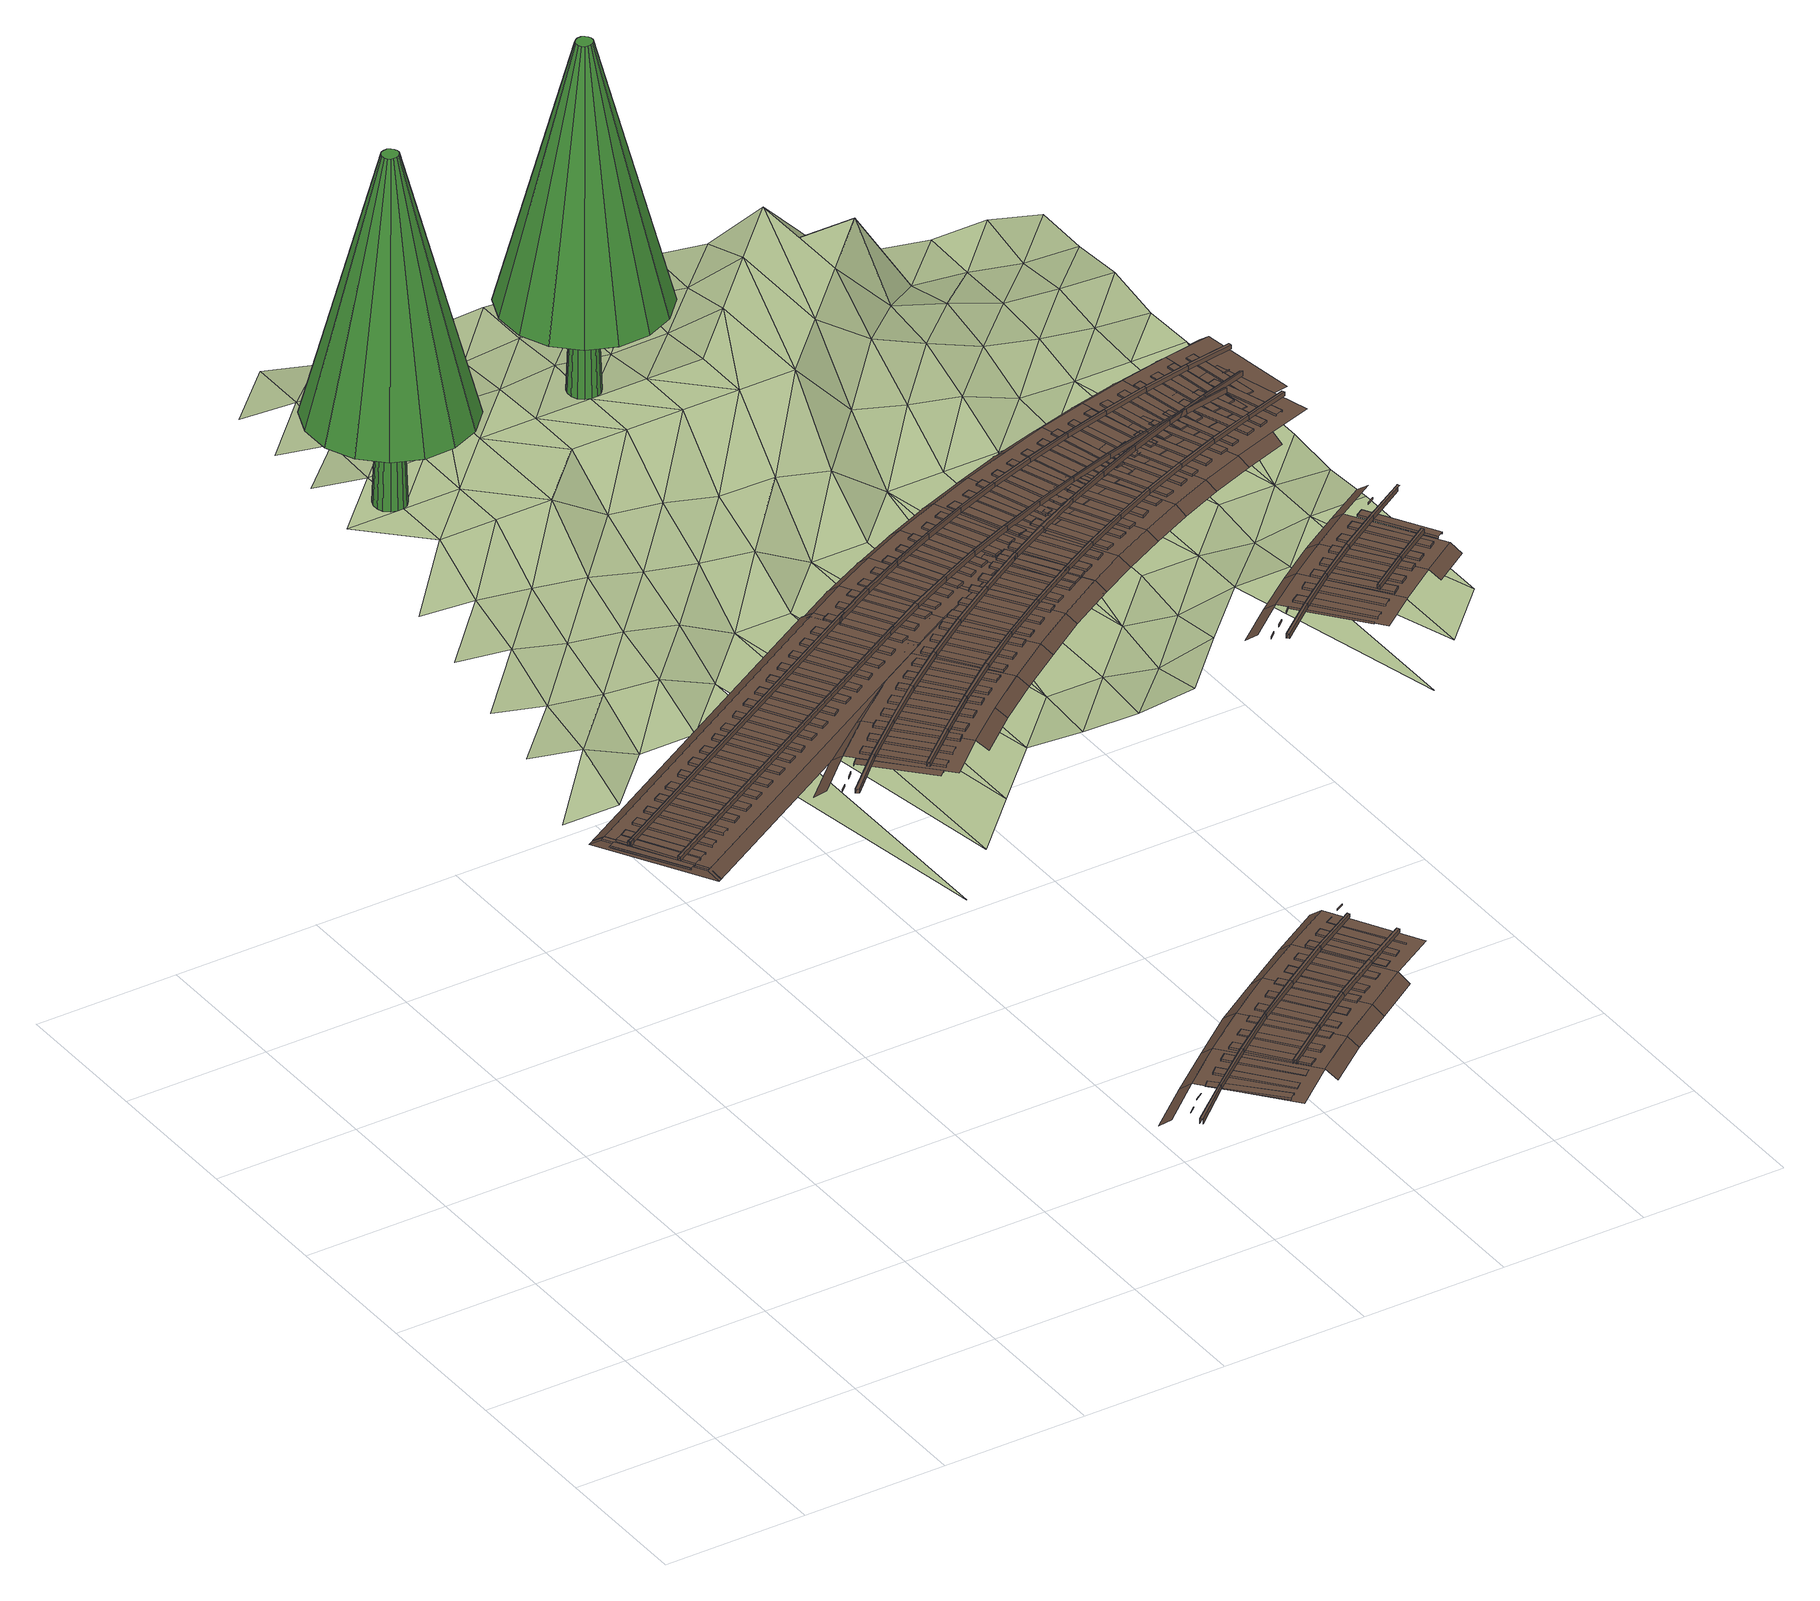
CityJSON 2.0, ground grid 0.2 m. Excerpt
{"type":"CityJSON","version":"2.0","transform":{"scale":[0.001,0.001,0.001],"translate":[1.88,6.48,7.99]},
"CityObjects":{
"tree1":{"type":"SolitaryVegetationObject","attributes":{"species":"1640","class":"1060"},"geometry":[{"type":"MultiSurface","lod":"3","boundaries":[[[0,1,2,3,4,5,6,7,8,9,10,11,12,13,14,15]],[[16,17,4,3]],[[17,18,5,4]],[[18,19,6,5]],[[19,20,7,6]],[[21,22,9,8]],[[22,23,10,9]],[[23,24,11,10]],[[24,25,12,11]],[[25,26,13,12]],[[26,27,14,13]],[[27,28,15,14]],[[28,29,0,15]],[[29,30,1,0]],[[30,31,2,1]],[[31,16,3,2]],[[19,18,17,16,31,30,29,28,27,26,25,24,23,22,21,20]],[[20,21,8,7]],[[32,33,34,35,36,37,38,39,40,41,42,43,44,45,46,47]],[[48,49,36,35]],[[49,50,37,36]],[[50,51,38,37]],[[51,52,39,38]],[[52,53,40,39]],[[53,54,41,40]],[[54,55,42,41]],[[55,56,43,42]],[[56,57,44,43]],[[57,58,45,44]],[[58,59,46,45]],[[59,60,47,46]],[[60,61,32,47]],[[61,62,33,32]],[[62,63,34,33]],[[63,48,35,34]],[[51,50,49,48,63,62,61,60,59,58,57,56,55,54,53,52]]]}]},
"tree2":{"type":"SolitaryVegetationObject","attributes":{"species":"1640","class":"1060"},"geometry":[{"type":"MultiSurface","lod":"3","boundaries":[[[64,65,66,67,68,69,70,71,72,73,74,75,76,77,78,79]],[[80,81,68,67]],[[81,82,69,68]],[[82,83,70,69]],[[83,84,71,70]],[[85,86,73,72]],[[86,87,74,73]],[[87,88,75,74]],[[88,89,76,75]],[[89,90,77,76]],[[90,91,78,77]],[[91,92,79,78]],[[92,93,64,79]],[[93,94,65,64]],[[94,95,66,65]],[[95,80,67,66]],[[83,82,81,80,95,94,93,92,91,90,89,88,87,86,85,84]],[[84,85,72,71]],[[96,97,98,99,100,101,102,103,104,105,106,107,108,109,110,111]],[[112,113,100,99]],[[113,114,101,100]],[[114,115,102,101]],[[115,116,103,102]],[[116,117,104,103]],[[117,118,105,104]],[[118,119,106,105]],[[119,120,107,106]],[[120,121,108,107]],[[121,122,109,108]],[[122,123,110,109]],[[123,124,111,110]],[[124,125,96,111]],[[125,126,97,96]],[[126,127,98,97]],[[127,112,99,98]],[[115,114,113,112,127,126,125,124,123,122,121,120,119,118,117,116]]]}]},
"railway1":{"type":"Railway","attributes":{"function":"1855"},"geometry":[{"type":"MultiSurface","lod":"3","boundaries":[[[128,129,130,131]],[[132,133,134,135]],[[136,137,138,139]],[[137,140,141,138]],[[140,142,143,141]],[[144,145,146,147]],[[148,149,135,134]],[[150,151,152,153]],[[154,155,156,157]],[[156,158,159,157]],[[160,161,153,152]],[[162,163,164,165]],[[166,167,161,160]],[[163,168,169,164]],[[164,169,170,165]],[[171,162,165,170]],[[172,173,174,175]],[[173,176,177,174]],[[174,177,178,175]],[[179,172,175,178]],[[180,181,182,183]],[[181,184,185,182]],[[182,185,186,183]],[[187,180,183,186]],[[188,189,190,191]],[[189,192,193,190]],[[190,193,194,191]],[[195,188,191,194]],[[192,195,194,193]],[[196,197,198,199]],[[197,200,201,198]],[[198,201,202,199]],[[203,196,199,202]],[[200,203,202,201]],[[204,205,206,207]],[[205,208,209,206]],[[206,209,210,207]],[[211,204,207,210]],[[208,211,210,209]],[[212,213,214,215]],[[213,216,217,214]],[[214,217,218,215]],[[219,212,215,218]],[[216,219,218,217]],[[220,221,222,223]],[[221,224,225,222]],[[222,225,226,223]],[[227,220,223,226]],[[224,227,226,225]],[[228,229,230,231]],[[229,232,233,230]],[[234,147,144,235]],[[230,233,236,231]],[[237,238,239,240]],[[241,228,231,236]],[[242,243,244,245]],[[246,247,248,249]],[[232,241,236,233]],[[244,250,251,245]],[[250,252,253,251]],[[254,235,144,145]],[[247,255,256,248]],[[257,258,259,260]],[[248,256,261,249]],[[262,263,264,265]],[[264,266,267,265]],[[266,268,269,267]],[[270,246,249,261]],[[271,272,273,274]],[[275,254,145,146]],[[255,270,261,256]],[[276,277,278,279]],[[277,280,281,278]],[[282,276,279,283]],[[284,285,286,287]],[[280,282,283,281]],[[285,288,289,286]],[[286,289,290,287]],[[291,292,293,294]],[[295,284,287,290]],[[288,295,290,289]],[[296,297,298,299]],[[297,300,301,298]],[[302,294,293,303]],[[304,305,306,307]],[[298,301,308,299]],[[309,291,294,302]],[[310,296,299,308]],[[260,259,311,312]],[[300,310,308,301]],[[305,313,314,306]],[[315,316,317,318]],[[319,307,306,314]],[[316,320,321,317]],[[322,323,324,325]],[[326,304,307,319]],[[279,278,327,328]],[[317,321,329,318]],[[281,283,330,331]],[[332,315,318,329]],[[320,332,329,321]],[[259,333,334,311]],[[323,335,336,324]],[[337,338,339,340]],[[341,325,324,336]],[[338,342,343,339]],[[344,345,346,347]],[[348,322,325,341]],[[349,350,351,352]],[[350,353,354,351]],[[355,349,352,356]],[[339,343,357,340]],[[353,355,356,354]],[[358,337,340,357]],[[278,281,331,359,360,327]],[[345,361,362,346]],[[342,358,357,343]],[[363,364,365,366]],[[367,347,346,362]],[[368,369,370,371]],[[372,344,347,367]],[[364,373,374,365]],[[312,311,375,376]],[[365,374,377,366]],[[378,363,366,377]],[[369,379,380,370]],[[361,372,367,362]],[[373,378,377,374]],[[381,371,370,380]],[[328,327,360,382]],[[382,383,384,385,330,283,279,328]],[[331,330,385,359]],[[386,387,388,389]],[[390,368,371,381]],[[391,392,393,394]],[[387,395,396,388]],[[388,396,397,389]],[[379,390,381,380]],[[392,398,399,393]],[[400,386,389,397]],[[352,351,401,402]],[[403,394,393,399]],[[351,354,404,401]],[[356,352,402,405]],[[354,356,405,404]],[[395,400,397,396]],[[406,407,408,409]],[[410,391,394,403]],[[411,412,413,414]],[[407,415,416,408]],[[334,417,418,419]],[[408,416,420,409]],[[398,410,403,399]],[[412,421,422,413]],[[311,334,419,423,424,375]],[[425,406,409,420]],[[426,414,413,422]],[[415,425,420,416]],[[376,375,424,427]],[[428,429,430,431]],[[432,411,414,426]],[[433,434,435,436]],[[434,437,438,435]],[[429,439,440,430]],[[382,360,441,383]],[[435,438,442,436]],[[360,359,443,441]],[[359,385,384,443]],[[421,432,426,422]],[[444,431,430,440]],[[445,433,436,442]],[[446,447,448,449]],[[450,428,431,444]],[[437,445,442,438]],[[451,452,453,454]],[[455,456,457,458]],[[459,460,461,462]],[[463,455,458,464]],[[465,463,464,466]],[[402,401,467,468]],[[401,404,469,467]],[[405,402,468,470]],[[439,450,444,440]],[[404,405,470,469]],[[460,471,472,461]],[[449,448,473,474]],[[452,475,476,453]],[[477,446,449,474]],[[461,472,478,462]],[[479,454,453,476]],[[235,254,275,234]],[[480,481,482,483]],[[484,459,462,478]],[[485,451,454,479]],[[486,487,488,489]],[[419,418,490,423]],[[471,484,478,472]],[[491,492,447,446]],[[493,477,474,473]],[[494,495,496,497]],[[487,498,499,488]],[[475,485,479,476]],[[500,501,456,455]],[[495,502,503,496]],[[504,500,455,463]],[[505,489,488,499]],[[506,504,463,465]],[[427,424,507,508]],[[496,503,509,497]],[[510,511,512,482,481]],[[513,514,480,483,515]],[[516,486,489,505]],[[517,491,446,477]],[[518,494,497,509]],[[519,520,521,522]],[[514,510,481,480]],[[502,518,509,503]],[[383,441,523,524]],[[441,443,525,523]],[[384,383,524,526]],[[498,516,505,499]],[[443,384,526,525]],[[527,528,529,530]],[[520,531,532,521]],[[533,517,477,493]],[[528,534,535,529]],[[424,423,536,507]],[[537,522,521,532]],[[529,535,538,530]],[[539,519,522,537]],[[468,467,540,541]],[[470,468,541,542]],[[467,469,543,540]],[[469,470,542,543]],[[544,545,546,547]],[[548,527,530,538]],[[534,548,538,535]],[[531,539,537,532]],[[549,550,551,552]],[[545,553,554,546]],[[550,555,556,551]],[[423,490,557,536]],[[558,547,546,554]],[[551,556,559,552]],[[560,561,492,491]],[[562,544,547,558]],[[563,549,552,559]],[[564,565,566,567]],[[568,569,501,500]],[[570,568,500,504]],[[555,563,559,556]],[[571,570,504,506]],[[553,562,558,554]],[[572,560,491,517]],[[565,573,574,566]],[[575,576,577,578]],[[508,507,579,580]],[[581,582,511,510]],[[583,581,510,514]],[[584,583,514,513]],[[585,567,566,574]],[[576,586,587,577]],[[588,564,567,585]],[[577,587,589,578]],[[590,572,517,533]],[[524,523,591,592]],[[523,525,593,591]],[[526,524,592,594]],[[525,526,594,593]],[[595,575,578,589]],[[596,597,598,599]],[[573,588,585,574]],[[586,595,589,587]],[[507,536,600,579]],[[597,601,602,598]],[[603,604,605,606]],[[604,607,608,605]],[[609,599,598,602]],[[541,540,610,611]],[[540,543,612,610]],[[542,541,611,613]],[[543,542,613,612]],[[605,608,614,606]],[[615,596,599,609]],[[616,603,606,614]],[[607,616,614,608]],[[617,618,619,620]],[[536,557,621,600]],[[601,615,609,602]],[[622,623,561,560]],[[618,624,625,619]],[[626,627,628,629]],[[630,631,569,568]],[[632,630,568,570]],[[633,632,570,571]],[[627,634,635,628]],[[636,620,619,625]],[[637,622,560,572]],[[628,635,638,629]],[[639,617,620,636]],[[640,641,583,584]],[[641,642,581,583]],[[642,643,582,581]],[[644,626,629,638]],[[634,644,638,635]],[[645,646,647,648]],[[649,637,572,590]],[[624,639,636,625]],[[646,650,651,647]],[[580,579,652,653]],[[654,655,656,657]],[[658,654,657,659]],[[660,648,647,651]],[[657,656,661,659]],[[592,591,662,663]],[[664,645,648,660]],[[591,593,665,662]],[[593,594,666,665]],[[655,667,661,656]],[[667,658,659,661]],[[650,664,660,651]],[[579,600,668,652]],[[669,670,671,672]],[[611,610,673,674]],[[670,675,676,671]],[[610,612,677,673]],[[612,613,678,677]],[[679,680,681,682]],[[683,679,682,684]],[[685,672,671,676]],[[686,687,688,689]],[[690,691,692,693]],[[694,669,672,685]],[[682,681,695,684]],[[600,621,696,668]],[[697,698,623,622]],[[691,699,700,692]],[[701,702,703,704]],[[680,705,695,681]],[[705,683,684,695]],[[706,701,704,707]],[[708,706,707,709]],[[710,711,631,630]],[[712,710,630,632]],[[675,694,685,676]],[[713,712,632,633]],[[714,715,716,717]],[[692,700,718,693]],[[719,697,622,637]],[[689,688,720,721]],[[722,686,689,721]],[[723,724,641,640]],[[724,725,642,641]],[[725,726,643,642]],[[727,690,693,718]],[[715,728,729,716]],[[668,696,653,652]],[[730,719,637,649]],[[731,732,733,734]],[[699,727,718,700]],[[715,714,735,728]],[[736,717,716,729]],[[737,738,739,740]],[[741,737,740,742]],[[743,744,745,746]],[[735,714,717,736]],[[740,739,747,742]],[[748,749,687,686]],[[750,722,721,720]],[[744,751,752,745]],[[738,753,747,739]],[[753,741,742,747]],[[728,735,736,729]],[[745,752,754,746]],[[755,756,702,701]],[[757,755,701,706]],[[758,757,706,708]],[[759,743,746,754]],[[760,761,733,732,762]],[[763,764,765,766]],[[767,768,731,734,769]],[[770,748,686,722]],[[771,763,766,772]],[[751,759,754,752]],[[766,765,773,772]],[[768,762,732,731]],[[774,775,776,777]],[[764,778,773,765]],[[778,771,772,773]],[[775,779,780,776]],[[781,770,722,750]],[[776,780,782,777]],[[783,784,698,697]],[[785,774,777,782]],[[786,787,712,713]],[[787,788,710,712]],[[788,789,711,710]],[[790,791,792,793]],[[794,783,697,719]],[[779,785,782,780]],[[795,790,793,796]],[[797,798,726,725]],[[799,797,725,724]],[[800,799,724,723]],[[793,792,801,796]],[[802,803,804,805]],[[806,807,808,809]],[[810,794,719,730]],[[807,811,812,808]],[[791,813,801,792]],[[813,795,796,801]],[[808,812,814,809]],[[815,806,809,814]],[[816,817,749,748]],[[818,819,820,821]],[[811,815,814,812]],[[822,823,824,825]],[[826,818,821,827]],[[828,829,756,755]],[[830,828,755,757]],[[821,820,831,827]],[[832,830,757,758]],[[833,834,835,836]],[[819,837,831,820]],[[838,839,840,841]],[[837,826,827,831]],[[842,816,748,770]],[[839,843,844,840]],[[845,846,847,848]],[[849,850,760,762]],[[851,849,762,768]],[[846,852,853,847]],[[854,845,848,855]],[[856,851,768,767]],[[840,844,857,841]],[[852,854,855,853]],[[858,838,841,857]],[[859,842,770,781]],[[843,858,857,844]],[[860,861,862,863]],[[864,860,863,865]],[[866,867,868,869]],[[863,862,870,865]],[[871,872,873,874]],[[861,875,870,862]],[[872,876,877,873]],[[878,879,784,783]],[[875,864,865,870]],[[880,881,787,786]],[[881,882,788,787]],[[882,883,789,788]],[[873,877,884,874]],[[885,886,799,800]],[[886,887,797,799]],[[887,888,798,797]],[[889,890,794,810]],[[891,871,874,884]],[[876,891,884,877]],[[892,893,894,895]],[[896,897,898,899]],[[900,866,869,901]],[[902,896,899,903]],[[899,898,904,903]],[[905,906,907,908]],[[825,824,909,910]],[[897,911,904,898]],[[906,912,913,907]],[[914,915,817,816]],[[911,902,903,904]],[[893,916,917,894]],[[907,913,918,908]],[[919,920,829,828]],[[921,919,828,830]],[[922,921,830,832]],[[923,924,878,783,794,890]],[[925,895,894,917]],[[926,914,816,842]],[[927,905,908,918]],[[912,927,918,913]],[[848,847,928,929]],[[847,853,930,928]],[[855,848,929,931]],[[853,855,931,930]],[[932,892,895,925]],[[933,934,851,856]],[[934,935,849,851]],[[935,936,850,849]],[[937,938,939,940]],[[941,942,943,944]],[[945,937,940,946]],[[940,939,947,946]],[[938,948,947,939]],[[949,926,842,859]],[[824,950,951,909]],[[952,953,954,955]],[[948,945,946,947]],[[953,956,957,954]],[[942,958,959,943]],[[954,957,960,955]],[[961,944,943,959]],[[962,952,955,960]],[[924,963,879,878]],[[964,965,888,887]],[[966,967,883,882]],[[968,964,887,886]],[[969,966,882,881]],[[956,962,960,957]],[[970,968,886,885]],[[971,969,881,880]],[[972,941,944,961]],[[973,923,890,889]],[[974,975,976,977]],[[978,979,980,981]],[[982,974,977,983]],[[977,976,984,983]],[[975,985,984,976]],[[986,987,988,989]],[[987,990,991,988]],[[985,982,983,984]],[[979,992,993,980]],[[988,991,994,989]],[[995,981,980,993]],[[996,986,989,994]],[[910,909,997,998]],[[990,996,994,991]],[[999,1000,915,914]],[[1001,1002,1003,1004]],[[1005,978,981,995]],[[1006,1007,1008,1009]],[[1010,1011,920,919]],[[1012,1010,919,921]],[[1002,1013,1014,1003]],[[1015,1012,921,922]],[[1004,1003,1014,1016]],[[1017,999,914,926]],[[1018,1001,1004,1016]],[[929,928,1019,1020]],[[928,930,1021,1019]],[[931,929,1020,1022]],[[930,931,1022,1021]],[[1023,1024,934,933]],[[1024,1025,935,934]],[[1025,1026,936,935]],[[1013,1018,1016,1014]],[[1027,1028,1029,1030]],[[1028,1031,1032,1029]],[[992,1005,995,993]],[[1007,1033,1034,1008]],[[1035,1017,926,949]],[[1029,1032,1036,1030]],[[1037,1009,1008,1034]],[[909,951,1038,997]],[[1039,1027,1030,1036]],[[1031,1039,1036,1032]],[[1040,1006,1009,1037]],[[1041,1042,1043,1044]],[[1045,1046,1047,1048]],[[1049,1050,1051,1052]],[[1046,1053,1054,1047]],[[1055,1045,1048,1056]],[[1053,1055,1056,1054]],[[1050,1057,1058,1051]],[[1052,1051,1058,1059]],[[1033,1040,1037,1034]],[[1060,1049,1052,1059]],[[1061,1062,923,973]],[[1063,1064,1065,1066]],[[1067,1068,965,964]],[[1069,1067,964,968]],[[1070,1069,968,970]],[[1062,1071,924,923]],[[1072,1063,1066,1073]],[[1074,1075,967,966]],[[1076,1074,966,969]],[[1077,1076,969,971]],[[1042,1078,1079,1043]],[[1057,1060,1059,1058]],[[1071,1080,963,924]],[[1066,1065,1081,1073]],[[1082,1044,1043,1079]],[[1064,1083,1081,1065]],[[1083,1072,1073,1081]],[[1084,1041,1044,1082]],[[1085,1086,1087,1088]],[[1089,1090,1091,1092]],[[998,997,1093,1094]],[[1078,1084,1082,1079]],[[1090,1095,1096,1091]],[[1086,1097,1098,1087]],[[1092,1091,1096,1099]],[[1100,1089,1092,1099]],[[1101,1102,1103,1104]],[[1105,1106,1000,999]],[[1107,1101,1104,1108]],[[1109,1088,1087,1098]],[[1095,1100,1099,1096]],[[1110,1111,1012,1015]],[[1111,1112,1010,1012]],[[1112,1113,1011,1010]],[[1104,1103,1114,1108]],[[1020,1019,1115,1116]],[[1117,1105,999,1017]],[[1021,1022,1118,1119]],[[1120,1085,1088,1109]],[[1102,1121,1114,1103]],[[1122,1123,1026,1025]],[[1124,1122,1025,1024]],[[1125,1124,1024,1023]],[[1121,1107,1108,1114]],[[1126,1117,1017,1035]],[[997,1038,1127,1093]],[[1128,1129,1130,1131]],[[1132,1133,1134,1135]],[[1097,1120,1109,1098]],[[1133,1136,1137,1134]],[[1135,1134,1137,1138]],[[1048,1047,1139,1140]],[[1129,1141,1142,1130]],[[1056,1048,1140,1143]],[[1047,1054,1144,1139]],[[1145,1132,1135,1138]],[[1054,1056,1143,1144]],[[1146,1147,1148,1149]],[[1136,1145,1138,1137]],[[1150,1146,1149,1151]],[[1152,1131,1130,1142]],[[1153,1154,1062,1061]],[[1149,1148,1155,1151]],[[1156,1157,1069,1070]],[[1157,1158,1067,1069]],[[1158,1159,1068,1067]],[[1160,1128,1131,1152]],[[1038,1161,1162,1127]],[[1147,1163,1155,1148]],[[1154,1164,1071,1062]],[[1163,1150,1151,1155]],[[1165,1166,1076,1077]],[[1166,1167,1074,1076]],[[1167,1168,1075,1074]],[[1169,1170,1171,1172]],[[1164,1173,1080,1071]],[[1174,1175,1176,1177]],[[1141,1160,1152,1142]],[[1175,1178,1179,1176]],[[1170,1180,1181,1171]],[[1177,1176,1179,1182]],[[1183,1184,1185,1186]],[[1187,1174,1177,1182]],[[1188,1172,1171,1181]],[[1189,1190,1191,1192,1115,1019,1021,1119]],[[1193,1183,1186,1194]],[[1178,1187,1182,1179]],[[1186,1185,1195,1194]],[[1184,1196,1195,1185]],[[1197,1169,1172,1188]],[[1094,1093,1198,1199]],[[1196,1193,1194,1195]],[[1200,1201,1106,1105]],[[1202,1203,1204,1205]],[[1206,1207,1208,1209]],[[1207,1210,1211,1208]],[[1116,1115,1192,1212]],[[1213,1214,1111,1110]],[[1214,1215,1112,1111]],[[1215,1216,1113,1112]],[[1119,1118,1217,1189]],[[1218,1219,1124,1125]],[[1219,1220,1122,1124]],[[1220,1221,1123,1122]],[[1209,1208,1211,1222]],[[1223,1224,1117,1126]],[[1225,1206,1209,1222]],[[1210,1225,1222,1211]],[[1226,1227,1228,1229]],[[1230,1226,1229,1231]],[[1229,1228,1232,1231]],[[1227,1233,1232,1228]],[[1233,1230,1231,1232]],[[1234,1235,1154,1153]],[[1236,1237,1238,1239]],[[1237,1240,1241,1238]],[[1242,1243,1157,1156]],[[1243,1244,1158,1157]],[[1244,1245,1159,1158]],[[1239,1238,1241,1246]],[[1235,1247,1164,1154]],[[1248,1249,1200,1105,1117,1224]],[[1250,1251,1252,1253]],[[1254,1255,1166,1165]],[[1255,1256,1167,1166]],[[1256,1257,1168,1167]],[[1258,1236,1239,1246]],[[1240,1258,1246,1241]],[[1259,1250,1253,1260]],[[1247,1261,1173,1164]],[[1253,1252,1262,1260]],[[1251,1263,1262,1252]],[[1263,1259,1260,1262]],[[1264,1265,1266,1267]],[[1268,1264,1267,1269]],[[1269,1267,1266,1270]],[[1265,1271,1270,1266]],[[1272,1273,1274,1275]],[[1271,1268,1269,1270]],[[1249,1276,1201,1200]],[[1277,1278,1221,1220]],[[1279,1280,1216,1215]],[[1281,1277,1220,1219]],[[1282,1279,1215,1214]],[[1283,1281,1219,1218]],[[1284,1282,1214,1213]],[[1285,1272,1275,1286]],[[1275,1274,1287,1286]],[[1288,1285,1286,1287]],[[1289,1290,1291,1292]],[[1293,1289,1292,1294]],[[1294,1292,1291,1295]],[[1290,1296,1295,1291]],[[1296,1293,1294,1295]],[[1297,1298,1299,1300]],[[1301,1302,1247,1235]],[[1303,1304,1255,1254]],[[1304,1305,1256,1255]],[[1305,1306,1257,1256]],[[1302,1307,1261,1247]]]}]},
"terrain1":{"type":"TINRelief","geometry":[{"type":"CompositeSurface","lod":"3","boundaries":[[[1308,1309,1310]],[[1311,1312,1308]],[[1313,1314,1311]],[[1315,1308,1310]],[[1316,1317,1313]],[[1318,1311,1308]],[[1319,1320,1316]],[[1318,1308,1315]],[[1321,1313,1311]],[[1322,1319,1323]],[[1321,1311,1318]],[[1324,1316,1313]],[[1325,1322,1323]],[[1324,1313,1321]],[[1326,1319,1316]],[[1327,1318,1315]],[[1328,1329,1325]],[[1326,1316,1324]],[[1323,1319,1330]],[[1331,1327,1315]],[[1332,1321,1318]],[[1333,1334,1328]],[[1330,1319,1326]],[[1335,1325,1323]],[[1332,1318,1327]],[[1336,1324,1321]],[[1337,1338,1333]],[[1331,1339,1340]],[[1330,1335,1323]],[[1341,1328,1325]],[[1336,1321,1332]],[[1342,1326,1324]],[[1340,1327,1331]],[[1341,1325,1335]],[[1343,1333,1328]],[[1330,1326,1342]],[[1342,1324,1336]],[[1344,1332,1327]],[[1343,1328,1341]],[[1345,1337,1333]],[[1340,1344,1327]],[[1346,1336,1332]],[[1330,1347,1335]],[[1330,1342,1348]],[[1345,1333,1343]],[[1347,1341,1335]],[[1346,1332,1344]],[[1349,1342,1336]],[[1340,1350,1351]],[[1347,1330,1348]],[[1351,1350,1352]],[[1353,1343,1341]],[[1349,1336,1346]],[[1351,1344,1340]],[[1348,1342,1354]],[[1353,1341,1347]],[[1355,1345,1343]],[[1354,1342,1349]],[[1356,1346,1344]],[[1355,1343,1353]],[[1357,1347,1348]],[[1351,1356,1344]],[[1348,1354,1358]],[[1359,1349,1346]],[[1357,1348,1358]],[[1360,1353,1347]],[[1351,1352,1361]],[[1359,1346,1356]],[[1362,1354,1349]],[[1361,1352,1363]],[[1357,1360,1347]],[[1358,1354,1362]],[[1364,1355,1353]],[[1362,1349,1359]],[[1365,1356,1351]],[[1364,1353,1360]],[[1366,1357,1358]],[[1361,1365,1351]],[[1358,1362,1367]],[[1368,1359,1356]],[[1366,1358,1367]],[[1369,1360,1357]],[[1368,1356,1365]],[[1370,1362,1359]],[[1369,1357,1366]],[[1361,1363,1371]],[[1372,1363,1373]],[[1367,1362,1370]],[[1374,1364,1360]],[[1368,1370,1359]],[[1371,1365,1361]],[[1371,1363,1372]],[[1369,1374,1360]],[[1375,1366,1367]],[[1367,1370,1376]],[[1377,1368,1365]],[[1375,1367,1376]],[[1378,1369,1366]],[[1379,1372,1373]],[[1371,1377,1365]],[[1380,1370,1368]],[[1375,1378,1366]],[[1379,1373,1381]],[[1382,1374,1369]],[[1376,1370,1380]],[[1380,1368,1377]],[[1371,1372,1383]],[[1382,1369,1378]],[[1384,1375,1376]],[[1376,1380,1385]],[[1386,1377,1371]],[[1384,1376,1385]],[[1387,1378,1375]],[[1388,1379,1381]],[[1386,1371,1383]],[[1389,1372,1379]],[[1390,1380,1377]],[[1383,1372,1389]],[[1387,1375,1384]],[[1391,1388,1381]],[[1392,1382,1378]],[[1390,1377,1386]],[[1385,1380,1393]],[[1387,1392,1378]],[[1394,1379,1388]],[[1393,1384,1385]],[[1393,1380,1390]],[[1389,1379,1394]],[[1389,1386,1383]],[[1395,1388,1391]],[[1396,1387,1384]],[[1390,1386,1397]],[[1396,1384,1393]],[[1398,1394,1388]],[[1399,1392,1387]],[[1397,1386,1389]],[[1395,1398,1388]],[[1399,1387,1396]],[[1390,1397,1400]],[[1393,1390,1401]],[[1389,1394,1402]],[[1403,1394,1398]],[[1401,1390,1400]],[[1401,1396,1393]],[[1404,1397,1389]],[[1405,1398,1395]],[[1406,1399,1396]],[[1407,1394,1403]],[[1404,1389,1402]],[[1402,1394,1407]],[[1400,1397,1408]],[[1406,1396,1401]],[[1409,1403,1398]],[[1404,1408,1397]],[[1405,1409,1398]],[[1410,1400,1408]],[[1401,1400,1411]],[[1407,1403,1409]],[[1412,1404,1402]],[[1411,1400,1410]],[[1411,1406,1401]],[[1407,1412,1402]],[[1405,1413,1414]],[[1415,1408,1404]],[[1416,1409,1405]],[[1415,1404,1412]],[[1417,1410,1408]],[[1411,1410,1418]],[[1407,1409,1419]],[[1416,1405,1414]],[[1415,1417,1408]],[[1418,1410,1420]],[[1421,1412,1407]],[[1416,1422,1409]],[[1419,1409,1422]],[[1420,1410,1417]],[[1411,1418,1423]],[[1421,1407,1419]],[[1424,1415,1412]],[[1420,1423,1418]],[[1414,1425,1426]],[[1426,1416,1414]],[[1421,1424,1412]],[[1427,1417,1415]],[[1428,1422,1416]],[[1427,1415,1424]],[[1429,1420,1417]],[[1426,1425,1430]],[[1419,1422,1431]],[[1431,1421,1419]],[[1428,1416,1426]],[[1427,1429,1417]],[[1420,1432,1423]],[[1431,1422,1428]],[[1433,1424,1421]],[[1432,1420,1429]],[[1433,1421,1431]],[[1434,1427,1424]],[[1426,1430,1435]],[[1436,1428,1426]],[[1433,1434,1424]],[[1437,1429,1427]],[[1431,1428,1438]],[[1436,1426,1435]],[[1437,1427,1434]],[[1439,1432,1429]],[[1440,1433,1431]],[[1441,1428,1436]],[[1437,1439,1429]],[[1440,1431,1438]],[[1442,1434,1433]],[[1438,1428,1443]],[[1443,1428,1441]],[[1442,1433,1440]],[[1444,1437,1434]],[[1442,1444,1434]],[[1445,1439,1437]],[[1446,1440,1438]],[[1445,1437,1444]],[[1443,1446,1438]],[[1447,1442,1440]],[[1447,1440,1446]],[[1448,1444,1442]],[[1447,1448,1442]],[[1449,1445,1444]],[[1449,1444,1448]]]}]},
"railway2":{"type":"Railway","attributes":{"function":"1855"},"geometry":[{"type":"MultiSurface","lod":"3","boundaries":[[[1450,1451,1452,1453]],[[1454,1455,1456,1457]],[[1458,1459,1460,1461]],[[1459,1462,1463,1460]],[[1462,1464,1465,1463]],[[1466,1467,1468,1469]],[[1470,1471,1472,1473]],[[1471,1474,1475,1472]],[[1471,1470,1476,1474]],[[1477,1473,1472,1475]],[[1457,1456,1478,1479]],[[1480,1481,1482,1483]],[[1476,1470,1473,1477]],[[1461,1460,1484,1485]],[[1460,1463,1486,1484]],[[1463,1465,1487,1486]],[[1481,1488,1489,1482]],[[1481,1480,1490,1488]],[[1491,1483,1482,1489]],[[1490,1480,1483,1491]],[[1456,1492,1493,1478]],[[1494,1495,1496,1497]],[[1495,1498,1499,1496]],[[1495,1494,1500,1498]],[[1501,1497,1496,1499]],[[1500,1494,1497,1501]],[[1502,1503,1504,1505]],[[1503,1506,1507,1504]],[[1479,1478,1508,1509]],[[1503,1502,1510,1506]],[[1511,1505,1504,1507]],[[1510,1502,1505,1511]],[[1512,1513,1514,1515]],[[1485,1484,1516,1517]],[[1484,1486,1518,1516]],[[1486,1487,1519,1518]],[[1506,1510,1511,1507]],[[1513,1520,1521,1514]],[[1478,1493,1522,1508]],[[1513,1512,1523,1520]],[[1524,1515,1514,1521]],[[1523,1512,1515,1524]],[[1525,1526,1527,1528]],[[1526,1529,1530,1527]],[[1529,1531,1532,1530]],[[1533,1534,1535,1536]],[[1520,1523,1524,1521]],[[1534,1537,1538,1535]],[[1493,1539,1540,1522]],[[1541,1536,1535,1538]],[[1534,1533,1542,1537]],[[1542,1533,1536,1541]],[[1543,1544,1545,1546]],[[1537,1542,1541,1538]],[[1544,1547,1548,1545]],[[1509,1508,1549,1550]],[[1551,1546,1545,1548]],[[1544,1543,1552,1547]],[[1552,1543,1546,1551]],[[1517,1516,1553,1554]],[[1516,1518,1555,1553]],[[1518,1519,1556,1555]],[[1557,1558,1559,1560]],[[1547,1552,1551,1548]],[[1508,1522,1561,1549]],[[1558,1562,1563,1559]],[[1528,1527,1564,1565]],[[1527,1530,1566,1564]],[[1567,1560,1559,1563]],[[1558,1557,1568,1562]],[[1530,1532,1569,1566]],[[1568,1557,1560,1567]],[[1570,1571,1572,1573]],[[1522,1540,1574,1561]],[[1562,1568,1567,1563]],[[1571,1575,1576,1572]],[[1577,1573,1572,1576]],[[1571,1570,1578,1575]],[[1578,1570,1573,1577]],[[1579,1580,1581,1582]],[[1550,1549,1583,1584]],[[1575,1578,1577,1576]],[[1580,1585,1586,1581]],[[1587,1582,1581,1586]],[[1580,1579,1588,1585]],[[1554,1553,1589,1590]],[[1553,1555,1591,1589]],[[1555,1556,1592,1591]],[[1588,1579,1582,1587]],[[1549,1561,1593,1583]],[[1585,1588,1587,1586]],[[1594,1595,1596,1597]],[[1565,1564,1598,1599]],[[1564,1566,1600,1598]],[[1566,1569,1601,1600]],[[1595,1602,1603,1596]],[[1595,1594,1604,1602]],[[1605,1597,1596,1603]],[[1561,1574,1606,1593]],[[1604,1594,1597,1605]],[[1602,1604,1605,1603]],[[1607,1608,1609,1610]],[[1608,1611,1612,1609]],[[1608,1607,1613,1611]],[[1614,1610,1609,1612]],[[1613,1607,1610,1614]],[[1584,1583,1615,1616]],[[1617,1618,1619,1620]],[[1611,1613,1614,1612]],[[1590,1589,1621,1622]],[[1618,1623,1624,1619]],[[1589,1591,1625,1621]],[[1591,1592,1626,1625]],[[1627,1620,1619,1624]],[[1618,1617,1628,1623]],[[1583,1593,1629,1615]],[[1628,1617,1620,1627]],[[1599,1598,1630,1631]],[[1598,1600,1632,1630]],[[1600,1601,1633,1632]],[[1634,1635,1636,1637]],[[1635,1638,1639,1636]],[[1640,1641,1642,1643]]]}]}
},
"vertices":[
[117,913,1312],[112,913,1312],[108,911,1312],[105,908,1312],[104,904,1312],[104,899,1312],[106,895,1312],[109,892,1312],[113,891,1312],[117,891,1312],[121,893,1312],[124,896,1312],[126,900,1312],[126,904,1312],[124,908,1312],[121,911,1312],[21,962,940],[5,922,940],[6,878,940],[23,838,940],[54,808,940],[94,792,940],[138,793,940],[178,810,940],[208,841,940],[224,881,940],[224,925,940],[207,965,940],[175,995,940],[135,1011,940],[91,1011,940],[51,994,940],[117,916,996],[112,916,996],[106,914,996],[102,910,996],[100,904,996],[100,899,996],[102,893,996],[107,889,996],[112,887,996],[118,887,996],[123,889,996],[127,894,996],[129,899,996],[129,905,996],[127,910,996],[123,914,996],[96,914,810],[93,906,810],[93,897,810],[96,889,810],[103,883,810],[111,880,810],[119,880,810],[127,883,810],[133,890,810],[137,898,810],[137,906,810],[133,914,810],[127,920,810],[119,924,810],[110,924,810],[102,920,810],
[446,993,1312],[441,993,1312],[437,991,1312],[434,988,1312],[433,984,1312],[433,979,1312],[435,975,1312],[438,972,1312],[442,971,1312],[446,971,1312],[450,973,1312],[453,976,1312],[455,980,1312],[455,984,1312],[453,988,1312],[450,991,1312],[350,1042,940],[334,1002,940],[335,958,940],[352,918,940],[383,888,940],[423,872,940],[467,873,940],[507,890,940],[537,921,940],[553,961,940],[553,1005,940],[536,1045,940],[504,1075,940],[464,1091,940],[420,1091,940],[380,1074,940],[446,996,996],[441,996,996],[435,994,996],[431,990,996],[429,984,996],[429,979,996],[431,973,996],[436,969,996],[441,967,996],[447,967,996],[452,969,996],[456,974,996],[458,979,996],[458,985,996],[456,990,996],[452,994,996],[425,994,810],[422,986,810],[422,977,810],[425,969,810],[432,963,810],[440,960,810],[448,960,810],[456,963,810],[462,970,810],[466,978,810],[466,986,810],[462,994,810],[456,1000,810],[448,1004,810],[439,1004,810],[431,1000,810],
[107,220,661],[52,313,661],[52,313,664],[107,220,664],[49,312,664],[104,218,664],[114,224,664],[60,318,664],[70,303,664],[70,303,670],[76,306,670],[76,306,664],[72,299,670],[78,303,670],[72,299,664],[78,303,664],[51,333,661],[123,208,661],[131,195,650],[43,347,650],[114,224,661],[60,318,661],[65,321,661],[117,226,661],[117,226,664],[65,321,664],[54,335,661],[125,210,661],[128,212,661],[59,338,661],[136,198,650],[51,352,650],[128,232,664],[75,326,664],[86,333,661],[76,327,661],[76,327,664],[86,333,664],[128,232,661],[75,326,661],[129,233,661],[129,233,664],[140,239,664],[140,239,661],[112,348,661],[101,342,661],[101,342,664],[112,348,664],[155,248,661],[155,248,664],[165,254,664],[165,254,661],[136,362,661],[127,356,661],[127,356,664],[136,362,664],[181,263,661],[181,263,664],[191,269,664],[191,269,661],[163,377,661],[152,371,661],[152,371,664],[163,377,664],[207,278,661],[207,278,664],[217,284,664],[217,284,661],[189,392,661],[177,386,661],[177,386,664],[189,392,664],[232,292,661],[232,292,664],[243,298,664],[243,298,661],[213,407,661],[204,401,661],[204,401,664],[213,407,664],[257,307,661],[257,307,664],[268,313,664],[268,313,661],[240,422,661],[229,416,661],[229,416,664],[240,422,664],[282,322,661],[282,322,664],[293,328,664],[293,328,661],[265,436,661],[254,430,661],[254,430,664],[265,436,664],[309,337,661],[309,337,664],[320,343,664],[320,343,661],[290,451,661],[281,445,661],[281,445,664],[290,451,664],[334,352,661],[334,352,664],[526,626,650],[534,612,661],[345,358,664],[361,273,661],[352,265,661],[352,265,664],[361,273,664],[345,358,661],[556,584,664],[69,302,664],[69,302,670],[556,584,670],[313,464,661],[302,458,661],[302,458,664],[313,464,664],[71,299,670],[559,581,670],[71,299,664],[559,581,664],[606,487,661],[357,364,661],[357,364,664],[326,288,650],[338,277,661],[395,331,661],[386,343,650],[366,370,664],[591,525,664],[103,243,664],[103,243,670],[591,525,670],[105,240,670],[592,522,670],[105,240,664],[592,522,664],[366,370,661],[382,293,661],[374,285,661],[374,285,664],[382,293,664],[614,474,650],[362,251,664],[362,251,670],[419,304,670],[419,304,664],[366,248,670],[422,301,670],[366,248,664],[422,301,664],[338,479,661],[329,473,661],[329,473,664],[338,479,664],[382,379,661],[382,379,664],[393,385,664],[403,314,661],[394,305,661],[394,305,664],[403,314,664],[393,385,661],[365,494,661],[354,488,661],[354,488,664],[365,494,664],[407,394,661],[407,394,664],[478,235,664],[469,226,664],[425,332,661],[415,324,661],[415,324,664],[425,332,664],[418,400,664],[478,235,661],[418,400,661],[455,383,661],[446,395,650],[486,242,661],[486,242,664],[390,508,661],[379,502,661],[379,502,664],[390,508,664],[495,250,664],[434,409,661],[434,409,664],[447,351,661],[438,343,661],[438,343,664],[447,351,664],[495,250,661],[479,355,670],[479,355,664],[443,415,664],[482,352,664],[482,352,670],[443,415,661],[493,224,661],[548,273,661],[508,262,661],[508,262,664],[415,523,661],[405,517,661],[405,517,664],[415,523,664],[518,270,664],[459,424,661],[459,424,664],[469,371,661],[459,363,661],[459,363,664],[469,371,664],[518,270,661],[466,254,664],[466,254,670],[523,303,670],[523,303,664],[469,251,670],[526,300,670],[469,251,664],[526,300,664],[470,430,664],[470,430,661],[542,401,670],[539,405,670],[531,281,661],[531,281,664],[441,538,661],[431,532,661],[431,532,664],[441,538,664],[539,289,664],[491,388,661],[481,380,661],[481,380,664],[491,388,664],[539,289,661],[485,438,661],[485,438,664],[518,433,661],[507,446,650],[495,444,664],[495,444,661],[548,296,661],[548,296,664],[559,304,664],[539,405,664],[602,452,664],[604,448,664],[542,401,664],[467,553,661],[457,547,661],[457,547,664],[467,553,664],[559,304,661],[514,407,661],[503,399,661],[503,399,664],[514,407,664],[511,453,661],[511,453,664],[520,459,664],[572,315,661],[572,315,664],[520,459,661],[582,351,670],[582,351,664],[582,323,664],[584,348,670],[584,348,664],[493,568,661],[482,562,661],[482,562,664],[493,568,664],[582,323,661],[536,425,661],[527,418,661],[527,418,664],[536,425,664],[535,468,661],[535,468,664],[559,260,650],[616,307,650],[606,319,661],[547,474,664],[595,334,661],[595,334,664],[665,364,661],[580,481,661],[547,474,661],[604,341,664],[572,494,650],[559,441,661],[548,434,661],[548,434,664],[559,441,664],[604,341,661],[518,582,661],[507,576,661],[507,576,664],[518,582,664],[562,483,661],[562,483,664],[614,348,661],[614,348,664],[602,452,670],[572,489,664],[604,448,670],[624,355,664],[572,489,661],[531,610,661],[523,624,648],[518,621,648],[526,608,661],[624,355,661],[583,459,661],[572,452,661],[572,452,664],[583,459,664],[548,579,669],[548,579,663],[544,577,663],[544,577,669],[547,599,661],[536,593,661],[536,593,663],[547,599,663],[551,576,670],[547,573,670],[551,576,663],[547,573,663],[641,397,670],[641,397,664],[644,393,670],[644,393,664],[588,499,661],[588,499,664],[608,471,650],[600,484,661],[637,366,661],[637,366,664],[603,486,661],[600,505,664],[648,373,664],[584,517,670],[583,520,670],[579,518,670],[580,515,670],[600,505,661],[648,373,661],[604,475,661],[595,468,661],[595,468,664],[604,475,664],[675,351,650],[592,645,661],[584,659,648],[611,472,650],[572,614,661],[563,608,661],[563,608,663],[572,614,663],[656,380,661],[656,380,664],[608,613,669],[608,613,663],[615,513,661],[615,513,664],[611,609,670],[667,387,664],[611,609,663],[645,526,661],[636,539,650],[625,519,664],[640,553,670],[640,553,664],[579,518,664],[643,549,664],[643,549,670],[580,515,664],[667,387,661],[660,518,661],[625,519,661],[628,492,661],[619,485,661],[619,485,664],[628,492,664],[665,496,670],[665,496,664],[668,493,670],[668,493,664],[599,628,661],[588,622,661],[588,622,663],[599,628,663],[681,397,661],[681,397,664],[668,503,650],[640,528,661],[640,528,664],[727,407,661],[691,404,664],[652,533,664],[691,404,661],[704,440,670],[704,440,664],[705,437,664],[705,437,670],[652,509,661],[643,502,661],[643,502,664],[652,509,664],[652,533,661],[624,640,661],[612,635,661],[612,635,663],[624,640,663],[705,414,661],[705,414,664],[661,539,661],[661,539,664],[736,393,650],[715,421,664],[672,544,664],[655,677,661],[648,691,648],[715,421,661],[672,544,661],[676,524,661],[665,518,661],[665,518,664],[676,524,664],[671,644,669],[671,644,663],[672,641,670],[672,641,663],[719,547,661],[725,427,661],[725,427,664],[649,654,661],[639,648,661],[639,648,663],[649,654,663],[713,569,661],[704,583,650],[701,583,670],[701,583,664],[703,580,670],[703,580,664],[735,434,664],[688,552,661],[688,552,664],[735,434,661],[699,558,664],[725,533,650],[732,539,670],[732,539,664],[734,535,670],[734,535,664],[699,558,661],[701,540,661],[691,534,661],[691,534,664],[701,540,664],[789,447,661],[750,443,661],[750,443,664],[675,666,661],[664,661,661],[664,661,663],[675,666,663],[709,563,661],[709,563,664],[760,450,664],[768,481,670],[768,481,664],[770,478,670],[770,478,664],[720,568,664],[760,450,661],[720,568,661],[725,557,661],[716,550,661],[716,550,664],[725,557,664],[797,434,650],[719,707,661],[713,721,648],[774,459,661],[774,459,664],[701,678,661],[691,673,661],[691,673,663],[701,678,663],[734,674,669],[734,674,663],[736,670,670],[736,670,663],[736,575,661],[736,575,664],[785,466,664],[778,575,661],[746,581,664],[785,466,661],[762,608,664],[762,608,670],[762,612,670],[762,612,664],[746,581,661],[750,571,661],[739,564,661],[739,564,664],[750,571,664],[784,560,650],[794,472,661],[794,472,664],[782,612,661],[774,625,650],[716,685,661],[758,586,661],[758,586,664],[716,685,663],[727,690,661],[727,690,663],[805,478,664],[769,591,664],[801,581,670],[801,581,664],[805,478,661],[803,577,670],[803,577,664],[769,591,661],[857,488,661],[774,586,661],[765,580,661],[765,580,664],[774,586,664],[836,522,670],[836,522,664],[820,487,661],[820,487,664],[839,519,670],[839,519,664],[743,697,661],[785,597,661],[785,597,664],[743,697,663],[754,702,661],[754,702,663],[831,493,664],[781,610,661],[773,624,648],[768,621,648],[776,608,661],[790,596,661],[781,590,661],[781,590,664],[790,596,664],[831,493,661],[796,602,664],[865,474,650],[784,734,661],[778,749,648],[833,495,661],[833,495,664],[799,579,670],[799,579,664],[794,577,664],[794,577,670],[796,602,661],[801,576,670],[797,573,670],[801,576,664],[797,573,664],[798,701,669],[798,701,663],[799,697,670],[799,697,663],[800,601,661],[790,595,661],[790,595,664],[800,601,664],[844,501,664],[838,601,661],[859,471,650],[850,484,661],[853,486,661],[825,634,663],[825,634,670],[823,638,669],[823,638,663],[844,501,661],[846,502,661],[846,502,664],[844,586,650],[835,517,670],[833,520,670],[829,518,670],[831,515,670],[856,509,661],[856,509,664],[770,708,661],[812,609,661],[812,609,664],[770,708,663],[781,713,661],[781,713,663],[817,610,661],[807,604,661],[807,604,664],[817,610,664],[823,614,664],[843,645,661],[835,659,648],[861,472,650],[859,510,661],[859,510,664],[823,614,661],[870,516,664],[859,613,670],[859,613,664],[861,609,670],[861,609,664],[870,516,661],[891,553,664],[829,518,664],[891,553,670],[794,719,661],[834,618,661],[834,618,664],[794,719,663],[893,549,664],[893,549,670],[831,515,664],[910,518,661],[807,723,661],[807,723,663],[845,623,664],[843,624,661],[833,619,661],[833,619,664],[843,624,663],[845,623,661],[885,524,661],[885,524,664],[918,503,650],[895,530,664],[850,759,661],[845,774,648],[895,530,661],[864,722,663],[864,722,669],[863,726,669],[863,726,663],[823,730,661],[862,629,661],[862,629,663],[823,730,663],[899,624,661],[834,734,661],[834,734,663],[886,662,669],[886,662,663],[887,658,670],[887,658,663],[873,633,663],[976,275,661],[967,267,661],[967,267,664],[976,275,664],[868,637,661],[857,632,661],[857,632,664],[868,637,664],[905,609,650],[906,536,661],[906,536,664],[873,633,661],[917,541,664],[917,541,661],[905,677,661],[898,691,648],[849,740,661],[883,638,661],[883,638,664],[849,740,663],[948,295,650],[958,283,661],[1012,327,661],[1003,340,650],[860,744,661],[860,744,663],[921,644,670],[921,644,664],[923,641,670],[895,642,664],[923,641,664],[998,292,661],[989,284,661],[989,284,664],[998,292,664],[895,642,661],[894,651,661],[883,645,661],[883,645,664],[894,651,663],[969,547,661],[932,549,661],[932,549,664],[981,255,664],[981,255,670],[1035,299,670],[1035,299,664],[951,583,670],[951,583,664],[953,580,670],[984,252,670],[1038,296,670],[984,252,664],[1038,296,664],[953,580,664],[943,554,664],[943,554,661],[976,533,650],[877,749,661],[911,647,661],[911,647,664],[877,749,663],[887,753,661],[887,753,663],[1020,311,661],[1012,303,661],[1012,303,664],[1020,311,664],[923,651,663],[918,663,661],[907,658,661],[907,658,663],[918,663,663],[923,651,661],[953,560,661],[953,560,664],[917,782,661],[911,798,648],[929,744,663],[929,744,669],[928,748,669],[928,748,663],[964,565,664],[950,680,663],[950,680,670],[949,683,669],[949,683,663],[966,630,650],[962,645,661],[964,565,661],[1043,327,661],[1032,320,661],[1032,320,664],[1043,327,664],[905,759,661],[940,657,661],[940,657,663],[905,759,663],[1089,227,661],[1089,227,664],[915,763,661],[915,763,663],[951,661,663],[945,675,661],[934,670,661],[934,670,663],[945,675,663],[1070,370,661],[1060,383,650],[951,661,661],[980,572,661],[980,572,664],[969,707,661],[963,721,648],[1098,234,661],[1098,234,664],[991,578,664],[984,674,669],[984,674,663],[986,670,670],[986,670,663],[1024,665,661],[984,803,661],[1108,241,664],[1028,575,661],[991,578,661],[1091,341,670],[1091,341,664],[1093,338,670],[1093,338,664],[1108,241,661],[1012,608,664],[1012,608,670],[1012,612,670],[1012,612,664],[931,768,661],[962,664,661],[962,664,663],[931,768,663],[1066,345,661],[1057,338,661],[1057,338,664],[1066,345,664],[942,771,661],[942,771,663],[974,668,663],[974,668,661],[1034,560,650],[1102,214,661],[1153,253,661],[972,688,661],[961,683,661],[961,683,663],[972,688,663],[1007,585,661],[1007,585,664],[1121,252,661],[1121,252,664],[1018,590,664],[1131,259,664],[1018,590,661],[980,818,648],[1012,703,669],[1012,703,663],[994,768,669],[994,768,663],[1014,699,670],[996,765,669],[1014,699,663],[996,765,663],[1131,259,661],[1028,649,650],[959,776,661],[990,673,661],[990,673,663],[959,776,663],[1090,363,661],[1080,356,661],[1080,356,664],[1090,363,664],[970,780,661],[970,780,663],[1002,677,663],[1002,677,661],[996,699,661],[986,694,661],[986,694,663],[996,699,663],[1028,595,661],[1028,595,664],[1145,269,661],[1145,269,664],[1040,599,664],[1155,277,664],[1040,599,661],[1127,410,661],[1118,424,650],[1034,734,661],[1028,749,648],[985,785,661],[1012,680,661],[1012,680,663],[985,785,663],[1155,277,661],[1113,378,661],[1103,371,661],[1103,371,664],[1113,378,664],[1048,701,669],[1048,701,663],[1049,697,670],[1024,683,661],[1024,683,663],[1049,697,663],[996,788,663],[1088,601,661],[996,788,661],[1147,381,670],[1147,381,664],[1149,377,670],[1149,377,664],[1075,634,664],[1075,634,670],[1073,638,670],[1073,638,664],[1024,710,661],[1014,706,661],[1014,706,663],[1024,710,663],[1056,606,661],[1056,606,664],[1165,283,661],[1165,283,664],[1094,586,650],[1067,611,664],[1175,290,664],[1208,291,661],[1067,611,661],[1175,290,661],[1137,395,661],[1127,388,661],[1127,388,664],[1137,395,664],[1131,286,664],[1131,286,670],[1186,324,670],[1186,324,664],[1014,792,661],[1042,688,661],[1042,688,663],[1014,792,663],[1133,283,670],[1188,321,670],[1133,283,664],[1188,321,664],[1053,691,661],[1053,691,663],[1024,795,663],[1024,795,661],[1091,666,650],[1088,682,661],[1039,717,661],[1078,616,661],[1078,616,664],[1039,717,663],[1078,720,669],[1078,720,663],[1079,716,670],[1079,716,663],[1053,821,661],[1050,721,661],[1050,721,663],[1061,786,669],[1061,786,663],[1062,782,669],[1062,782,663],[1189,300,661],[1189,300,664],[1049,837,648],[1089,620,664],[1199,307,664],[1089,620,661],[1199,307,661],[1160,410,661],[1149,404,661],[1149,404,664],[1160,410,664],[1042,800,661],[1070,696,661],[1070,696,663],[1042,800,663],[1187,449,661],[1178,462,650],[1082,699,661],[1082,699,663],[1209,313,661],[1209,313,664],[1054,803,663],[1054,803,661],[1066,727,661],[1105,626,661],[1105,626,664],[1066,727,663],[1100,759,661],[1095,774,648],[1078,731,661],[1078,731,663],[1219,320,664],[1114,722,663],[1114,722,670],[1113,726,669],[1113,726,663],[1116,631,664],[1206,418,670],[1206,418,664],[1149,624,661],[1208,415,664],[1208,415,670],[1219,320,661],[1116,631,661],[1136,662,670],[1136,662,664],[1137,658,670],[1137,658,664],[1155,609,650],[1262,327,661],[1185,426,661],[1175,420,661],[1175,420,664],[1185,426,664],[1069,807,661],[1093,701,661],[1093,701,663],[1069,807,663],[1105,704,661],[1105,704,663],[1081,809,663],[1242,361,670],[1242,361,664],[1234,329,661],[1234,329,664],[1244,357,664],[1244,357,670],[1081,809,661],[1094,738,661],[1133,637,661],[1133,637,664],[1094,738,663],[1105,742,661],[1105,742,663],[1244,336,664],[1155,681,650],[1151,696,661],[1144,641,664],[1144,731,663],[1144,732,670],[1143,735,669],[1143,735,663],[1244,336,661],[1217,278,650],[1270,313,650],[1144,641,661],[1121,837,661],[1129,798,663],[1129,798,669],[1129,802,669],[1129,802,663],[1208,441,661],[1198,435,661],[1198,435,664],[1208,441,664],[1118,853,648],[1098,813,661],[1121,708,661],[1121,708,663],[1098,813,663],[1133,711,661],[1133,711,663],[1254,342,661],[1254,342,664],[1110,816,663],[1120,747,661],[1155,645,661],[1155,645,664],[1120,747,663],[1110,816,661],[1264,348,664],[1266,451,670],[1270,453,670],[1269,456,670],[1265,454,670],[1131,751,661],[1131,751,663],[1165,649,664],[1165,649,661],[1264,348,661],[1246,485,661],[1239,499,650],[1167,782,661],[1161,798,648],[1234,456,661],[1223,450,661],[1223,450,664],[1234,456,664],[1125,819,661],[1145,713,661],[1145,713,663],[1125,819,663],[1157,716,661],[1157,716,663],[1265,454,664],[1179,744,663],[1179,744,670],[1178,748,669],[1178,748,663],[1266,451,664],[1200,680,664],[1200,680,670],[1199,683,670],[1199,683,664],[1136,822,663],[1216,630,650],[1212,645,661],[1136,822,661],[1148,757,661],[1183,655,661],[1183,655,664],[1148,757,663],[1159,761,661],[1159,761,663],[1194,659,664],[1194,659,661],[1219,693,650],[1216,709,661],[1153,825,661],[1174,719,661],[1174,719,663],[1153,825,663],[1186,721,661],[1186,721,663],[1210,744,663],[1210,744,670],[1209,748,669],[1209,748,663],[1165,827,663],[1191,851,661],[1274,665,661],[1234,803,661],[1174,766,661],[1206,662,661],[1206,662,664],[1174,766,663],[1198,811,663],[1198,811,669],[1197,815,669],[1197,815,663],[1165,827,661],[1185,769,661],[1185,769,663],[1188,866,648],[1217,666,664],[1217,666,661],[1197,724,661],[1209,726,661],[1209,726,663],[1197,724,663],[1181,831,661],[1181,831,663],[1192,833,663],[1192,833,661],[1202,774,661],[1234,671,661],[1234,671,664],[1202,774,663],[1230,818,648],[1262,703,670],[1262,703,664],[1244,768,669],[1244,768,663],[1264,699,670],[1246,765,670],[1264,699,664],[1246,765,663],[1214,778,661],[1214,778,663],[1245,675,664],[1245,675,661],[1227,729,661],[1239,731,661],[1239,731,663],[1227,729,663],[1210,835,661],[1210,835,663],[1222,837,663],[1222,837,661],[1240,786,661],[1228,783,661],[1228,783,663],[1240,786,663],[1280,719,661],[1260,862,661],[1266,822,663],[1266,822,669],[1265,826,669],[1265,826,663],[1258,878,648],
[120,480,686],[39,400,650],[120,400,650],[120,560,704],[39,480,701],[120,640,741],[39,560,722],[200,480,650],[120,720,767],[39,640,751],[200,560,692],[120,800,810],[39,720,773],[200,640,721],[39,880,810],[120,880,810],[200,720,756],[120,960,810],[200,800,810],[280,560,685],[120,1040,813],[39,960,824],[200,880,810],[280,480,650],[280,640,709],[120,1120,830],[39,1040,827],[200,960,811],[280,720,743],[120,1200,830],[39,1120,834],[360,0,650],[360,560,650],[200,1040,808],[280,800,810],[200,1120,824],[360,640,690],[200,1200,811],[360,720,722],[280,1040,811],[280,960,810],[360,800,760],[439,80,650],[439,640,650],[519,160,650],[280,1120,805],[360,880,810],[280,1200,814],[439,720,706],[360,1040,807],[360,960,810],[439,800,749],[360,1120,802],[519,640,650],[439,880,810],[600,240,650],[360,1200,805],[519,720,695],[439,1040,814],[439,960,810],[519,800,730],[439,1120,808],[519,880,810],[600,720,650],[680,320,650],[680,240,644],[439,1200,808],[519,1040,801],[519,960,810],[600,800,728],[519,1120,804],[760,320,650],[600,880,810],[760,240,642],[519,1200,802],[680,720,650],[600,1040,802],[600,960,810],[680,800,709],[600,1120,808],[840,320,634],[760,800,650],[680,880,810],[840,240,650],[600,1200,808],[680,1040,810],[840,400,650],[919,320,650],[680,1120,795],[760,880,724],[919,400,638],[680,1200,797],[760,960,810],[760,1120,810],[840,800,650],[919,480,650],[840,880,702],[1000,400,650],[760,1200,785],[919,800,650],[840,960,753],[1000,480,650],[840,1040,810],[840,1200,810],[919,880,686],[1080,80,650],[1080,400,650],[919,960,718],[1080,480,640],[919,1040,728],[840,1120,810],[1000,800,650],[919,1120,810],[1000,880,654],[1080,560,650],[919,1200,727],[1000,960,685],[1160,160,650],[1160,480,650],[1000,1040,702],[1160,560,650],[1000,1120,683],[1240,240,650],[1080,880,650],[1000,1200,690],[1080,960,667],[1080,1040,674],[1240,480,650],[1240,560,644],[1080,1120,674],[1160,880,650],[1080,1200,676],[1160,960,654],[1240,640,650],[1160,1040,666],[1240,880,650],[1160,1120,658],[1160,1200,676],[1240,960,647],[1240,1040,661],[1240,1120,654],[1240,1200,656],
[863,278,15],[854,270,15],[854,270,16],[863,278,16],[817,284,2],[828,272,13],[889,323,16],[879,335,4],[850,244,16],[850,244,23],[910,294,23],[910,294,17],[853,241,23],[911,291,23],[853,241,16],[911,291,17],[886,297,16],[875,289,16],[875,289,17],[886,297,17],[907,316,16],[899,308,16],[899,308,17],[907,316,17],[969,226,17],[969,226,20],[978,233,17],[978,233,20],[951,372,17],[942,384,6],[930,333,16],[921,325,16],[921,325,19],[930,333,19],[971,342,26],[972,342,20],[974,339,26],[974,339,20],[987,240,19],[987,240,20],[996,248,19],[996,248,20],[979,211,17],[1038,257,20],[954,351,17],[944,343,17],[944,343,20],[954,351,20],[1011,258,19],[1011,258,20],[1020,266,19],[1020,266,20],[976,367,19],[966,360,17],[966,360,20],[976,367,20],[1028,273,20],[1028,273,22],[1014,418,20],[1004,431,8],[1039,280,20],[1039,280,22],[1000,385,19],[990,378,19],[990,378,20],[1000,385,20],[1035,388,28],[1035,388,22],[1036,385,28],[1036,385,22],[1053,290,20],[1053,290,23],[1097,300,22],[1063,297,20],[1063,297,23],[1012,288,20],[1012,288,26],[1074,332,29],[1074,332,23],[1015,285,26],[1076,329,29],[1015,285,20],[1076,329,23],[1024,402,20],[1014,395,20],[1014,395,22],[1023,402,22],[1077,308,20],[1077,308,23],[1048,244,8],[1106,287,10],[1087,315,23],[1087,315,20],[1046,418,20],[1036,411,20],[1036,411,22],[1046,418,23],[1097,321,22],[1097,321,23],[1080,462,22],[1072,476,8],[1107,328,23],[1107,328,22],[1099,432,29],[1099,432,23],[1101,428,29],[1102,428,23],[1071,434,20],[1061,427,20],[1061,427,23],[1071,434,23],[1159,341,23],[1121,338,22],[1121,338,23],[1136,375,31],[1136,375,25],[1137,371,31],[1131,345,25],[1131,345,23],[1139,371,25],[1095,451,22],[1085,444,22],[1085,444,23],[1095,451,23],[1168,328,10],[1145,354,23],[1145,354,25],[1156,361,25],[1156,361,23],[1119,465,23],[1109,459,22],[1109,459,23],[1119,465,25],[1148,504,23],[1140,518,10],[1165,367,23],[1165,367,26],[1176,373,26],[1176,373,23],[1165,473,32],[1165,473,26],[1168,470,32],[1168,470,26],[1222,381,25],[1144,481,23],[1133,474,23],[1133,474,25],[1144,481,25],[1201,415,32],[1201,415,26],[1203,411,32],[1203,411,26],[1191,383,23],[1191,383,26],[1201,389,25],[1201,389,26],[1230,367,13],[1169,496,23],[1159,490,23],[1159,490,26],[1169,496,26],[1216,398,25],[1216,398,26],[1226,405,25],[1226,405,26],[1217,544,25],[1210,558,13],[1193,510,25],[1183,504,23],[1183,504,26],[1193,510,26],[1233,512,33],[1233,512,28],[1237,410,26],[1237,410,28],[1235,509,33],[1235,509,28],[1246,416,28],[1246,416,26],[1286,418,26],[1266,453,33],[1266,453,28],[1268,449,33],[1268,449,28],[1219,524,25],[1208,518,25],[1208,518,26],[1219,524,26],[1262,425,26],[1262,425,28],[1243,538,26],[1232,532,26],[1232,532,28],[1243,538,28]
]}
